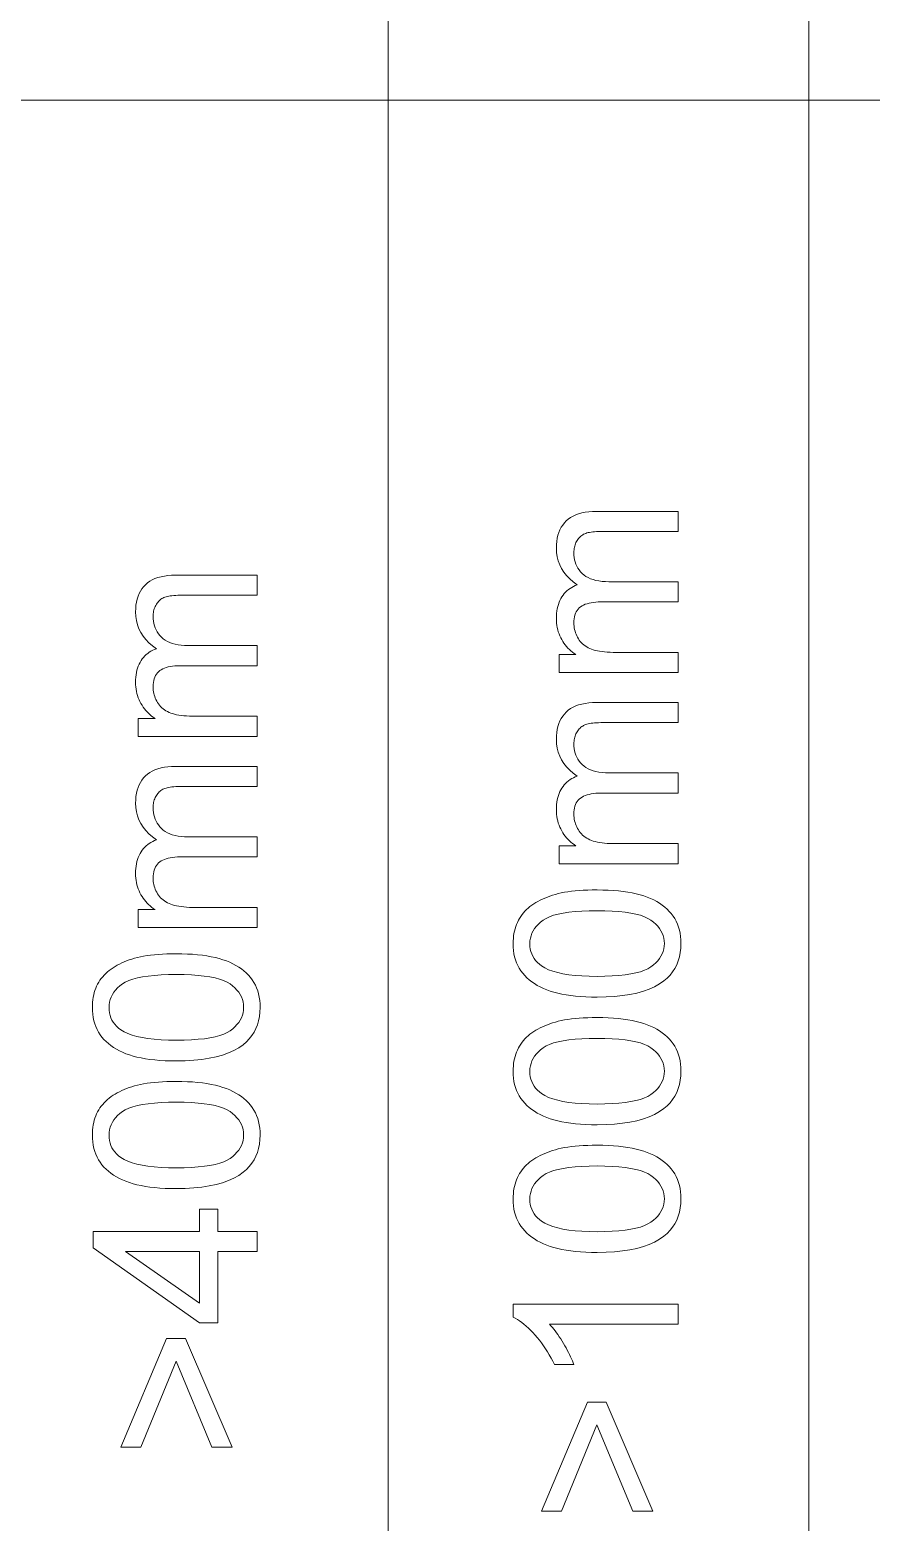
# Model space of a CAD drawing. Extents: x 23 to 417, y 3 to 294.
# Drawn here: x 192.73 to 197.85, y 16.56 to 25.65 of the extents above; entities that cross this region are included whole.
import ezdxf

# ---------------------------------------------------------------- set-up
doc = ezdxf.new("R2010")
doc.units = 0

msp = doc.modelspace()

# ---------------------------------------------------------------- linework, layer by layer
at = {"color": 7, "lineweight": 13}
for p, q in [((194.9132, 10.22), (194.9132, 50.22)), ((197.4739, 10.22), (197.4739, 50.22)), ((182.1096, 25.22), (230.7631, 25.22))]:
    msp.add_line(p, q, dxfattribs=at)
for points in [[(196.6778, 21.7353), (195.9534, 21.7353), (195.9534, 21.8451), (196.0551, 21.8451), (196.0446, 21.8522), (196.0346, 21.8597), (196.025, 21.8676), (196.0158, 21.876), (196.007, 21.8849), (195.9987, 21.8942), (195.9908, 21.9039), (195.9832, 21.9141), (195.9761, 21.9248), (195.9695, 21.9359), (195.9633, 21.9473), (195.9578, 21.9591), (195.9529, 21.9713), (195.9487, 21.9837), (195.9451, 21.9964), (195.9422, 22.0095), (195.94, 22.0228), (195.9383, 22.0365), (195.9374, 22.0505), (195.937, 22.0648), (195.9374, 22.0806), (195.9384, 22.0958), (195.9401, 22.1105), (195.9424, 22.1245), (195.9454, 22.138), (195.9491, 22.1509), (195.9534, 22.1633), (195.9584, 22.175), (195.9641, 22.1862), (195.9705, 22.1968), (195.9774, 22.2068), (195.9849, 22.2162), (195.9929, 22.225), (196.0015, 22.2331), (196.0105, 22.2407), (196.0202, 22.2477), (196.0303, 22.254), (196.041, 22.2598), (196.0522, 22.2649), (196.0639, 22.2694), (196.0398, 22.2871), (196.0182, 22.3059), (195.9992, 22.3257), (195.9827, 22.3465), (195.9688, 22.3683), (195.9574, 22.3912), (195.9485, 22.4152), (195.9421, 22.4401), (195.9383, 22.4661), (195.937, 22.4932), (195.9377, 22.5142), (195.9394, 22.5343), (195.9424, 22.5534), (195.9466, 22.5714), (195.952, 22.5885), (195.9585, 22.6046), (195.9663, 22.6197), (195.9753, 22.6337), (195.9854, 22.6468), (195.9967, 22.6589), (196.0093, 22.6699), (196.0232, 22.6798), (196.0383, 22.6885), (196.0548, 22.696), (196.0725, 22.7024), (196.0916, 22.7076), (196.1119, 22.7117), (196.1335, 22.7146), (196.1564, 22.7163), (196.1806, 22.7169), (196.6778, 22.7169), (196.6778, 22.5948), (196.2215, 22.5948), (196.2072, 22.5947), (196.1937, 22.5943), (196.181, 22.5937), (196.1692, 22.5929), (196.1581, 22.5918), (196.1479, 22.5905), (196.1386, 22.589), (196.13, 22.5872), (196.1223, 22.5851), (196.1154, 22.5829), (196.1091, 22.5803), (196.103, 22.5773), (196.0971, 22.574), (196.0915, 22.5702), (196.0862, 22.5661), (196.0811, 22.5615), (196.0762, 22.5566), (196.0717, 22.5513), (196.0673, 22.5456), (196.0632, 22.5396), (196.0595, 22.5332), (196.0561, 22.5266), (196.0532, 22.5197), (196.0506, 22.5127), (196.0484, 22.5054), (196.0466, 22.498), (196.0452, 22.4903), (196.0443, 22.4824), (196.0437, 22.4742), (196.0435, 22.4659), (196.044, 22.4509), (196.0455, 22.4364), (196.048, 22.4224), (196.0516, 22.4089), (196.0562, 22.396), (196.0618, 22.3835), (196.0684, 22.3716), (196.076, 22.3602), (196.0846, 22.3494), (196.0943, 22.339), (196.1051, 22.3294), (196.1171, 22.3208), (196.1303, 22.3133), (196.1447, 22.3067), (196.1604, 22.3011), (196.1772, 22.2966), (196.1953, 22.2931), (196.2147, 22.2905), (196.2352, 22.289), (196.257, 22.2885), (196.6778, 22.2885), (196.6778, 22.1657), (196.2072, 22.1657), (196.1912, 22.1654), (196.1761, 22.1645), (196.1617, 22.163), (196.1482, 22.1609), (196.1355, 22.1582), (196.1237, 22.1549), (196.1126, 22.151), (196.1024, 22.1465), (196.093, 22.1414), (196.0844, 22.1357), (196.0766, 22.1293), (196.0697, 22.1222), (196.0635, 22.1143), (196.0582, 22.1056), (196.0537, 22.0962), (196.05, 22.086), (196.0471, 22.075), (196.0451, 22.0633), (196.0439, 22.0508), (196.0435, 22.0375), (196.0437, 22.0272), (196.0446, 22.0171), (196.0459, 22.0071), (196.0478, 21.9973), (196.0503, 21.9876), (196.0533, 21.9781), (196.0568, 21.9688), (196.0609, 21.9596), (196.0656, 21.9505), (196.0707, 21.9417), (196.0765, 21.9331), (196.0827, 21.925), (196.0894, 21.9174), (196.0966, 21.9103), (196.1043, 21.9037), (196.1126, 21.8976), (196.1213, 21.8919), (196.1306, 21.8868), (196.1403, 21.8821), (196.1506, 21.8779), (196.1615, 21.8741), (196.1734, 21.8708), (196.1862, 21.8678), (196.2, 21.8652), (196.2147, 21.8631), (196.2303, 21.8613), (196.2468, 21.8599), (196.2643, 21.8589), (196.2827, 21.8583), (196.302, 21.8581), (196.6778, 21.8581)], [(194.1171, 21.3469), (193.3927, 21.3469), (193.3927, 21.4567), (193.4944, 21.4567), (193.4839, 21.4637), (193.4739, 21.4712), (193.4643, 21.4792), (193.4551, 21.4876), (193.4464, 21.4964), (193.438, 21.5057), (193.4301, 21.5155), (193.4225, 21.5257), (193.4154, 21.5363), (193.4088, 21.5474), (193.4026, 21.5589), (193.3971, 21.5707), (193.3922, 21.5828), (193.388, 21.5952), (193.3844, 21.6079), (193.3815, 21.621), (193.3793, 21.6343), (193.3776, 21.648), (193.3767, 21.662), (193.3763, 21.6763), (193.3767, 21.6921), (193.3777, 21.7074), (193.3794, 21.722), (193.3817, 21.7361), (193.3847, 21.7496), (193.3884, 21.7625), (193.3927, 21.7748), (193.3977, 21.7866), (193.4034, 21.7977), (193.4098, 21.8083), (193.4167, 21.8183), (193.4242, 21.8277), (193.4322, 21.8365), (193.4408, 21.8447), (193.4498, 21.8522), (193.4595, 21.8592), (193.4696, 21.8655), (193.4803, 21.8713), (193.4915, 21.8764), (193.5032, 21.881), (193.4791, 21.8987), (193.4576, 21.9174), (193.4385, 21.9372), (193.422, 21.958), (193.4081, 21.9799), (193.3967, 22.0028), (193.3878, 22.0267), (193.3814, 22.0517), (193.3776, 22.0777), (193.3763, 22.1047), (193.377, 22.1258), (193.3787, 22.1458), (193.3817, 22.1649), (193.3859, 22.1829), (193.3913, 22.2), (193.3978, 22.2161), (193.4056, 22.2312), (193.4146, 22.2453), (193.4247, 22.2584), (193.436, 22.2705), (193.4486, 22.2815), (193.4625, 22.2913), (193.4776, 22.3), (193.4941, 22.3076), (193.5118, 22.3139), (193.5309, 22.3192), (193.5512, 22.3232), (193.5728, 22.3261), (193.5957, 22.3279), (193.6199, 22.3284), (194.1171, 22.3284), (194.1171, 22.2063), (193.6608, 22.2063), (193.6465, 22.2062), (193.633, 22.2059), (193.6203, 22.2053), (193.6085, 22.2044), (193.5974, 22.2033), (193.5872, 22.202), (193.5779, 22.2005), (193.5693, 22.1987), (193.5616, 22.1967), (193.5547, 22.1944), (193.5484, 22.1918), (193.5423, 22.1888), (193.5364, 22.1855), (193.5308, 22.1817), (193.5255, 22.1776), (193.5204, 22.1731), (193.5155, 22.1682), (193.511, 22.1629), (193.5066, 22.1572), (193.5025, 22.1511), (193.4988, 22.1447), (193.4954, 22.1381), (193.4925, 22.1313), (193.4899, 22.1242), (193.4877, 22.117), (193.4859, 22.1095), (193.4845, 22.1018), (193.4836, 22.0939), (193.483, 22.0858), (193.4828, 22.0774), (193.4833, 22.0624), (193.4848, 22.0479), (193.4873, 22.0339), (193.4909, 22.0204), (193.4955, 22.0075), (193.5011, 21.9951), (193.5077, 21.9832), (193.5153, 21.9718), (193.5239, 21.9609), (193.5336, 21.9505), (193.5444, 21.9409), (193.5564, 21.9324), (193.5696, 21.9248), (193.584, 21.9182), (193.5997, 21.9127), (193.6165, 21.9081), (193.6346, 21.9046), (193.654, 21.9021), (193.6745, 21.9006), (193.6963, 21.9001), (194.1171, 21.9001), (194.1171, 21.7773), (193.6465, 21.7773), (193.6305, 21.777), (193.6154, 21.7761), (193.601, 21.7746), (193.5875, 21.7725), (193.5748, 21.7698), (193.563, 21.7665), (193.5519, 21.7626), (193.5417, 21.7581), (193.5323, 21.753), (193.5237, 21.7473), (193.5159, 21.7409), (193.509, 21.7337), (193.5028, 21.7258), (193.4975, 21.7171), (193.493, 21.7077), (193.4893, 21.6975), (193.4865, 21.6865), (193.4844, 21.6748), (193.4832, 21.6623), (193.4828, 21.649), (193.483, 21.6387), (193.4839, 21.6286), (193.4852, 21.6186), (193.4871, 21.6088), (193.4896, 21.5992), (193.4926, 21.5896), (193.4961, 21.5803), (193.5002, 21.5711), (193.5049, 21.5621), (193.51, 21.5532), (193.5158, 21.5446), (193.522, 21.5366), (193.5287, 21.529), (193.5359, 21.5219), (193.5436, 21.5153), (193.5519, 21.5091), (193.5606, 21.5035), (193.5699, 21.4983), (193.5796, 21.4936), (193.5899, 21.4894), (193.6008, 21.4857), (193.6127, 21.4823), (193.6255, 21.4793), (193.6393, 21.4768), (193.654, 21.4746), (193.6696, 21.4728), (193.6861, 21.4714), (193.7036, 21.4704), (193.722, 21.4698), (193.7413, 21.4696), (194.1171, 21.4696)], [(196.6778, 20.5716), (195.9534, 20.5716), (195.9534, 20.6814), (196.0551, 20.6814), (196.0446, 20.6885), (196.0346, 20.696), (196.025, 20.7039), (196.0158, 20.7123), (196.007, 20.7212), (195.9987, 20.7305), (195.9908, 20.7402), (195.9832, 20.7504), (195.9761, 20.7611), (195.9695, 20.7722), (195.9633, 20.7836), (195.9578, 20.7954), (195.9529, 20.8075), (195.9487, 20.82), (195.9451, 20.8327), (195.9422, 20.8457), (195.94, 20.8591), (195.9383, 20.8728), (195.9374, 20.8868), (195.937, 20.9011), (195.9374, 20.9169), (195.9384, 20.9321), (195.9401, 20.9468), (195.9424, 20.9608), (195.9454, 20.9743), (195.9491, 20.9872), (195.9534, 20.9996), (195.9584, 21.0113), (195.9641, 21.0225), (195.9705, 21.0331), (195.9774, 21.0431), (195.9849, 21.0525), (195.9929, 21.0612), (196.0015, 21.0694), (196.0105, 21.077), (196.0202, 21.0839), (196.0303, 21.0903), (196.041, 21.096), (196.0522, 21.1012), (196.0639, 21.1057), (196.0398, 21.1234), (196.0182, 21.1422), (195.9992, 21.162), (195.9827, 21.1828), (195.9688, 21.2046), (195.9574, 21.2275), (195.9485, 21.2514), (195.9421, 21.2764), (195.9383, 21.3024), (195.937, 21.3295), (195.9377, 21.3505), (195.9394, 21.3706), (195.9424, 21.3896), (195.9466, 21.4077), (195.952, 21.4248), (195.9585, 21.4409), (195.9663, 21.4559), (195.9753, 21.47), (195.9854, 21.4831), (195.9967, 21.4952), (196.0093, 21.5062), (196.0232, 21.5161), (196.0383, 21.5248), (196.0548, 21.5323), (196.0725, 21.5387), (196.0916, 21.5439), (196.1119, 21.548), (196.1335, 21.5509), (196.1564, 21.5526), (196.1806, 21.5532), (196.6778, 21.5532), (196.6778, 21.4311), (196.2215, 21.4311), (196.2072, 21.431), (196.1937, 21.4306), (196.181, 21.43), (196.1692, 21.4292), (196.1581, 21.4281), (196.1479, 21.4268), (196.1386, 21.4252), (196.13, 21.4235), (196.1223, 21.4214), (196.1154, 21.4192), (196.1091, 21.4166), (196.103, 21.4136), (196.0971, 21.4102), (196.0915, 21.4065), (196.0862, 21.4024), (196.0811, 21.3978), (196.0762, 21.3929), (196.0717, 21.3876), (196.0673, 21.3819), (196.0632, 21.3758), (196.0595, 21.3695), (196.0561, 21.3629), (196.0532, 21.356), (196.0506, 21.349), (196.0484, 21.3417), (196.0466, 21.3343), (196.0452, 21.3266), (196.0443, 21.3187), (196.0437, 21.3105), (196.0435, 21.3022), (196.044, 21.2872), (196.0455, 21.2726), (196.048, 21.2587), (196.0516, 21.2452), (196.0562, 21.2323), (196.0618, 21.2198), (196.0684, 21.2079), (196.076, 21.1965), (196.0846, 21.1856), (196.0943, 21.1753), (196.1051, 21.1657), (196.1171, 21.1571), (196.1303, 21.1496), (196.1447, 21.143), (196.1604, 21.1374), (196.1772, 21.1329), (196.1953, 21.1294), (196.2147, 21.1268), (196.2352, 21.1253), (196.257, 21.1248), (196.6778, 21.1248), (196.6778, 21.002), (196.2072, 21.002), (196.1912, 21.0017), (196.1761, 21.0008), (196.1617, 20.9993), (196.1482, 20.9972), (196.1355, 20.9945), (196.1237, 20.9912), (196.1126, 20.9873), (196.1024, 20.9828), (196.093, 20.9777), (196.0844, 20.972), (196.0766, 20.9656), (196.0697, 20.9585), (196.0635, 20.9506), (196.0582, 20.9419), (196.0537, 20.9325), (196.05, 20.9223), (196.0471, 20.9113), (196.0451, 20.8996), (196.0439, 20.8871), (196.0435, 20.8738), (196.0437, 20.8635), (196.0446, 20.8534), (196.0459, 20.8434), (196.0478, 20.8336), (196.0503, 20.8239), (196.0533, 20.8144), (196.0568, 20.8051), (196.0609, 20.7959), (196.0656, 20.7868), (196.0707, 20.778), (196.0765, 20.7694), (196.0827, 20.7613), (196.0894, 20.7537), (196.0966, 20.7466), (196.1043, 20.74), (196.1126, 20.7339), (196.1213, 20.7282), (196.1306, 20.7231), (196.1403, 20.7184), (196.1506, 20.7142), (196.1615, 20.7104), (196.1734, 20.7071), (196.1862, 20.7041), (196.2, 20.7015), (196.2147, 20.6993), (196.2303, 20.6976), (196.2468, 20.6962), (196.2643, 20.6952), (196.2827, 20.6946), (196.302, 20.6944), (196.6778, 20.6944)], [(194.1171, 20.1831), (193.3927, 20.1831), (193.3927, 20.293), (193.4944, 20.293), (193.4839, 20.3), (193.4739, 20.3075), (193.4643, 20.3155), (193.4551, 20.3238), (193.4464, 20.3327), (193.438, 20.342), (193.4301, 20.3517), (193.4225, 20.3619), (193.4154, 20.3726), (193.4088, 20.3837), (193.4026, 20.3952), (193.3971, 20.407), (193.3922, 20.4191), (193.388, 20.4315), (193.3844, 20.4442), (193.3815, 20.4573), (193.3793, 20.4706), (193.3776, 20.4843), (193.3767, 20.4983), (193.3763, 20.5126), (193.3767, 20.5284), (193.3777, 20.5436), (193.3794, 20.5583), (193.3817, 20.5724), (193.3847, 20.5859), (193.3884, 20.5988), (193.3927, 20.6111), (193.3977, 20.6228), (193.4034, 20.634), (193.4098, 20.6446), (193.4167, 20.6546), (193.4242, 20.664), (193.4322, 20.6728), (193.4408, 20.6809), (193.4498, 20.6885), (193.4595, 20.6955), (193.4696, 20.7018), (193.4803, 20.7076), (193.4915, 20.7127), (193.5032, 20.7172), (193.4791, 20.735), (193.4576, 20.7537), (193.4385, 20.7735), (193.422, 20.7943), (193.4081, 20.8162), (193.3967, 20.839), (193.3878, 20.863), (193.3814, 20.8879), (193.3776, 20.9139), (193.3763, 20.941), (193.377, 20.962), (193.3787, 20.9821), (193.3817, 21.0012), (193.3859, 21.0192), (193.3913, 21.0363), (193.3978, 21.0524), (193.4056, 21.0675), (193.4146, 21.0816), (193.4247, 21.0946), (193.436, 21.1067), (193.4486, 21.1178), (193.4625, 21.1276), (193.4776, 21.1363), (193.4941, 21.1439), (193.5118, 21.1502), (193.5309, 21.1554), (193.5512, 21.1595), (193.5728, 21.1624), (193.5957, 21.1641), (193.6199, 21.1647), (194.1171, 21.1647), (194.1171, 21.0426), (193.6608, 21.0426), (193.6465, 21.0425), (193.633, 21.0421), (193.6203, 21.0415), (193.6085, 21.0407), (193.5974, 21.0396), (193.5872, 21.0383), (193.5779, 21.0368), (193.5693, 21.035), (193.5616, 21.033), (193.5547, 21.0307), (193.5484, 21.0281), (193.5423, 21.0251), (193.5364, 21.0218), (193.5308, 21.018), (193.5255, 21.0139), (193.5204, 21.0094), (193.5155, 21.0044), (193.511, 20.9991), (193.5066, 20.9935), (193.5025, 20.9874), (193.4988, 20.981), (193.4954, 20.9744), (193.4925, 20.9676), (193.4899, 20.9605), (193.4877, 20.9533), (193.4859, 20.9458), (193.4845, 20.9381), (193.4836, 20.9302), (193.483, 20.922), (193.4828, 20.9137), (193.4833, 20.8987), (193.4848, 20.8842), (193.4873, 20.8702), (193.4909, 20.8567), (193.4955, 20.8438), (193.5011, 20.8314), (193.5077, 20.8194), (193.5153, 20.8081), (193.5239, 20.7972), (193.5336, 20.7868), (193.5444, 20.7772), (193.5564, 20.7687), (193.5696, 20.7611), (193.584, 20.7545), (193.5997, 20.749), (193.6165, 20.7444), (193.6346, 20.7409), (193.654, 20.7384), (193.6745, 20.7369), (193.6963, 20.7363), (194.1171, 20.7363), (194.1171, 20.6136), (193.6465, 20.6136), (193.6305, 20.6133), (193.6154, 20.6124), (193.601, 20.6109), (193.5875, 20.6088), (193.5748, 20.6061), (193.563, 20.6028), (193.5519, 20.5989), (193.5417, 20.5944), (193.5323, 20.5893), (193.5237, 20.5835), (193.5159, 20.5772), (193.509, 20.57), (193.5028, 20.5621), (193.4975, 20.5534), (193.493, 20.544), (193.4893, 20.5338), (193.4865, 20.5228), (193.4844, 20.5111), (193.4832, 20.4986), (193.4828, 20.4853), (193.483, 20.475), (193.4839, 20.4649), (193.4852, 20.4549), (193.4871, 20.4451), (193.4896, 20.4354), (193.4926, 20.4259), (193.4961, 20.4166), (193.5002, 20.4074), (193.5049, 20.3984), (193.51, 20.3895), (193.5158, 20.3809), (193.522, 20.3729), (193.5287, 20.3653), (193.5359, 20.3582), (193.5436, 20.3515), (193.5519, 20.3454), (193.5606, 20.3398), (193.5699, 20.3346), (193.5796, 20.3299), (193.5899, 20.3257), (193.6008, 20.3219), (193.6127, 20.3186), (193.6255, 20.3156), (193.6393, 20.313), (193.654, 20.3109), (193.6696, 20.3091), (193.6861, 20.3077), (193.7036, 20.3067), (193.722, 20.3061), (193.7413, 20.3059), (194.1171, 20.3059)], [(196.1847, 19.7606), (196.1499, 19.7609), (196.1165, 19.762), (196.0845, 19.7638), (196.0539, 19.7664), (196.0246, 19.7697), (195.9968, 19.7737), (195.9703, 19.7784), (195.9452, 19.7839), (195.9215, 19.7901), (195.8992, 19.7971), (195.8781, 19.8047), (195.8579, 19.8131), (195.8388, 19.8221), (195.8206, 19.8319), (195.8034, 19.8424), (195.7872, 19.8536), (195.7721, 19.8655), (195.7579, 19.8781), (195.7446, 19.8915), (195.7324, 19.9055), (195.7213, 19.9203), (195.7113, 19.9358), (195.7025, 19.952), (195.6949, 19.969), (195.6884, 19.9868), (195.6831, 20.0053), (195.679, 20.0245), (195.6761, 20.0445), (195.6743, 20.0652), (195.6738, 20.0866), (195.6741, 20.1025), (195.675, 20.118), (195.6767, 20.1331), (195.6789, 20.1478), (195.6819, 20.1622), (195.6854, 20.1761), (195.6896, 20.1896), (195.6945, 20.2027), (195.7, 20.2155), (195.7061, 20.2278), (195.7129, 20.2397), (195.7203, 20.2513), (195.7282, 20.2623), (195.7366, 20.273), (195.7457, 20.2832), (195.7553, 20.2931), (195.7655, 20.3025), (195.7763, 20.3114), (195.7877, 20.32), (195.7996, 20.3281), (195.8121, 20.3358), (195.8251, 20.3432), (195.8386, 20.3503), (195.8527, 20.357), (195.8673, 20.3634), (195.8824, 20.3694), (195.8981, 20.3751), (195.9143, 20.3805), (195.931, 20.3855), (195.9483, 20.3902), (195.9664, 20.3944), (195.9858, 20.3983), (196.0064, 20.4016), (196.0282, 20.4046), (196.0512, 20.407), (196.0755, 20.4091), (196.1009, 20.4107), (196.1276, 20.4118), (196.1555, 20.4125), (196.1847, 20.4127), (196.2192, 20.4123), (196.2523, 20.4112), (196.2841, 20.4094), (196.3146, 20.4069), (196.3437, 20.4036), (196.3714, 20.3997), (196.3978, 20.395), (196.4228, 20.3895), (196.4465, 20.3834), (196.4688, 20.3765), (196.4899, 20.3689), (196.5101, 20.3606), (196.5292, 20.3516), (196.5474, 20.3419), (196.5646, 20.3314), (196.5808, 20.3202), (196.5961, 20.3084), (196.6103, 20.2958), (196.6236, 20.2824), (196.6359, 20.2684), (196.6471, 20.2536), (196.6571, 20.2381), (196.666, 20.2218), (196.6736, 20.2048), (196.6801, 20.187), (196.6855, 20.1684), (196.6896, 20.1491), (196.6925, 20.129), (196.6943, 20.1082), (196.6949, 20.0866), (196.6939, 20.0583), (196.6908, 20.0313), (196.6856, 20.0054), (196.6783, 19.9809), (196.669, 19.9575), (196.6576, 19.9354), (196.6441, 19.9146), (196.6285, 19.895), (196.6109, 19.8766), (196.5912, 19.8595), (196.5647, 19.8407), (196.535, 19.8239), (196.5022, 19.809), (196.4662, 19.7962), (196.4272, 19.7853), (196.3849, 19.7764), (196.3396, 19.7695), (196.2911, 19.7645), (196.2394, 19.7616)], [(196.1847, 19.8868), (196.2323, 19.8873), (196.2766, 19.8891), (196.3176, 19.8919), (196.3553, 19.896), (196.3897, 19.9012), (196.4209, 19.9075), (196.4487, 19.915), (196.4732, 19.9236), (196.4945, 19.9334), (196.5124, 19.9444), (196.5279, 19.9562), (196.5418, 19.9685), (196.554, 19.9814), (196.5646, 19.9948), (196.5736, 20.0088), (196.5809, 20.0233), (196.5866, 20.0383), (196.5907, 20.0539), (196.5931, 20.07), (196.5939, 20.0866), (196.5931, 20.1033), (196.5907, 20.1194), (196.5866, 20.1349), (196.5808, 20.15), (196.5735, 20.1645), (196.5645, 20.1784), (196.5538, 20.1918), (196.5415, 20.2047), (196.5276, 20.217), (196.5121, 20.2288), (196.4941, 20.2398), (196.4728, 20.2496), (196.4482, 20.2582), (196.4204, 20.2657), (196.3893, 20.2721), (196.3549, 20.2773), (196.3173, 20.2813), (196.2763, 20.2842), (196.2321, 20.2859), (196.1847, 20.2865), (196.1369, 20.2859), (196.0925, 20.2842), (196.0514, 20.2813), (196.0136, 20.2773), (195.9792, 20.2721), (195.948, 20.2657), (195.9202, 20.2582), (195.8957, 20.2496), (195.8745, 20.2398), (195.8566, 20.2288), (195.8411, 20.217), (195.8273, 20.2047), (195.8152, 20.1917), (195.8046, 20.1782), (195.7957, 20.1641), (195.7884, 20.1495), (195.7827, 20.1343), (195.7786, 20.1185), (195.7762, 20.1022), (195.7754, 20.0853), (195.7761, 20.0687), (195.7782, 20.0528), (195.7818, 20.0376), (195.7868, 20.023), (195.7933, 20.0092), (195.8012, 19.996), (195.8105, 19.9836), (195.8212, 19.9717), (195.8334, 19.9606), (195.847, 19.9502), (195.8668, 19.9381), (195.8898, 19.9274), (195.9158, 19.9178), (195.9449, 19.9096), (195.9771, 19.9026), (196.0124, 19.8969), (196.0508, 19.8925), (196.0924, 19.8893), (196.137, 19.8874)], [(193.624, 19.3721), (193.5892, 19.3725), (193.5558, 19.3736), (193.5238, 19.3754), (193.4932, 19.3779), (193.4639, 19.3812), (193.4361, 19.3852), (193.4096, 19.39), (193.3845, 19.3954), (193.3608, 19.4016), (193.3385, 19.4086), (193.3174, 19.4162), (193.2972, 19.4246), (193.2781, 19.4337), (193.2599, 19.4435), (193.2427, 19.4539), (193.2265, 19.4651), (193.2114, 19.4771), (193.1972, 19.4897), (193.1839, 19.503), (193.1717, 19.517), (193.1606, 19.5318), (193.1506, 19.5473), (193.1418, 19.5636), (193.1342, 19.5806), (193.1277, 19.5983), (193.1224, 19.6168), (193.1183, 19.636), (193.1154, 19.656), (193.1136, 19.6767), (193.1131, 19.6981), (193.1134, 19.714), (193.1143, 19.7296), (193.116, 19.7447), (193.1182, 19.7594), (193.1212, 19.7737), (193.1247, 19.7876), (193.1289, 19.8011), (193.1338, 19.8143), (193.1393, 19.827), (193.1454, 19.8393), (193.1522, 19.8513), (193.1596, 19.8628), (193.1675, 19.8739), (193.1759, 19.8845), (193.185, 19.8948), (193.1946, 19.9046), (193.2048, 19.914), (193.2156, 19.9229), (193.227, 19.9315), (193.2389, 19.9396), (193.2514, 19.9474), (193.2644, 19.9548), (193.2779, 19.9618), (193.292, 19.9685), (193.3066, 19.9749), (193.3217, 19.981), (193.3374, 19.9867), (193.3536, 19.992), (193.3703, 19.997), (193.3876, 20.0017), (193.4057, 20.006), (193.4251, 20.0098), (193.4457, 20.0132), (193.4675, 20.0161), (193.4905, 20.0186), (193.5148, 20.0206), (193.5402, 20.0222), (193.5669, 20.0233), (193.5948, 20.024), (193.624, 20.0242), (193.6585, 20.0238), (193.6917, 20.0228), (193.7234, 20.021), (193.7539, 20.0184), (193.783, 20.0152), (193.8107, 20.0112), (193.8371, 20.0065), (193.8621, 20.0011), (193.8858, 19.9949), (193.9081, 19.9881), (193.9292, 19.9805), (193.9494, 19.9722), (193.9685, 19.9631), (193.9867, 19.9534), (194.0039, 19.9429), (194.0201, 19.9318), (194.0354, 19.9199), (194.0496, 19.9073), (194.0629, 19.894), (194.0752, 19.8799), (194.0864, 19.8652), (194.0964, 19.8496), (194.1053, 19.8333), (194.1129, 19.8163), (194.1194, 19.7985), (194.1248, 19.7799), (194.1289, 19.7606), (194.1318, 19.7406), (194.1336, 19.7197), (194.1342, 19.6981), (194.1332, 19.6698), (194.1301, 19.6428), (194.1249, 19.617), (194.1176, 19.5924), (194.1083, 19.5691), (194.0969, 19.547), (194.0834, 19.5261), (194.0678, 19.5065), (194.0502, 19.4881), (194.0305, 19.471), (194.004, 19.4522), (193.9743, 19.4354), (193.9415, 19.4206), (193.9055, 19.4077), (193.8665, 19.3968), (193.8242, 19.3879), (193.7789, 19.381), (193.7304, 19.376), (193.6787, 19.3731)], [(193.624, 19.4983), (193.6716, 19.4989), (193.7159, 19.5006), (193.7569, 19.5035), (193.7946, 19.5075), (193.829, 19.5127), (193.8602, 19.519), (193.888, 19.5265), (193.9125, 19.5352), (193.9338, 19.545), (193.9517, 19.5559), (193.9672, 19.5677), (193.9811, 19.5801), (193.9933, 19.5929), (194.0039, 19.6063), (194.0129, 19.6203), (194.0202, 19.6348), (194.0259, 19.6498), (194.03, 19.6654), (194.0324, 19.6815), (194.0332, 19.6981), (194.0324, 19.7148), (194.03, 19.7309), (194.0259, 19.7465), (194.0201, 19.7615), (194.0128, 19.776), (194.0038, 19.7899), (193.9931, 19.8034), (193.9809, 19.8162), (193.9669, 19.8286), (193.9514, 19.8404), (193.9334, 19.8513), (193.9121, 19.8611), (193.8875, 19.8698), (193.8597, 19.8773), (193.8286, 19.8836), (193.7942, 19.8888), (193.7566, 19.8928), (193.7156, 19.8957), (193.6714, 19.8974), (193.624, 19.898), (193.5762, 19.8974), (193.5318, 19.8957), (193.4907, 19.8928), (193.4529, 19.8888), (193.4185, 19.8836), (193.3873, 19.8773), (193.3595, 19.8698), (193.335, 19.8611), (193.3138, 19.8513), (193.2959, 19.8404), (193.2804, 19.8286), (193.2666, 19.8162), (193.2545, 19.8032), (193.2439, 19.7897), (193.235, 19.7757), (193.2277, 19.761), (193.222, 19.7458), (193.2179, 19.73), (193.2155, 19.7137), (193.2147, 19.6968), (193.2154, 19.6802), (193.2175, 19.6643), (193.2211, 19.6491), (193.2262, 19.6346), (193.2326, 19.6207), (193.2405, 19.6076), (193.2498, 19.5951), (193.2605, 19.5833), (193.2727, 19.5722), (193.2863, 19.5617), (193.3061, 19.5497), (193.3291, 19.5389), (193.3551, 19.5294), (193.3842, 19.5211), (193.4164, 19.5141), (193.4517, 19.5084), (193.4901, 19.504), (193.5317, 19.5008), (193.5763, 19.4989)], [(196.1847, 18.9836), (196.1499, 18.984), (196.1165, 18.9851), (196.0845, 18.9869), (196.0539, 18.9895), (196.0246, 18.9927), (195.9968, 18.9968), (195.9703, 19.0015), (195.9452, 19.007), (195.9215, 19.0132), (195.8992, 19.0201), (195.8781, 19.0278), (195.8579, 19.0361), (195.8388, 19.0452), (195.8206, 19.055), (195.8034, 19.0655), (195.7872, 19.0767), (195.7721, 19.0886), (195.7579, 19.1012), (195.7446, 19.1145), (195.7324, 19.1286), (195.7213, 19.1433), (195.7113, 19.1588), (195.7025, 19.1751), (195.6949, 19.1921), (195.6884, 19.2098), (195.6831, 19.2283), (195.679, 19.2475), (195.6761, 19.2675), (195.6743, 19.2882), (195.6738, 19.3097), (195.6741, 19.3256), (195.675, 19.3411), (195.6767, 19.3562), (195.6789, 19.3709), (195.6819, 19.3852), (195.6854, 19.3991), (195.6896, 19.4127), (195.6945, 19.4258), (195.7, 19.4385), (195.7061, 19.4509), (195.7129, 19.4628), (195.7203, 19.4743), (195.7282, 19.4854), (195.7366, 19.4961), (195.7457, 19.5063), (195.7553, 19.5161), (195.7655, 19.5255), (195.7763, 19.5345), (195.7877, 19.543), (195.7996, 19.5511), (195.8121, 19.5589), (195.8251, 19.5663), (195.8386, 19.5734), (195.8527, 19.5801), (195.8673, 19.5864), (195.8824, 19.5925), (195.8981, 19.5982), (195.9143, 19.6035), (195.931, 19.6086), (195.9483, 19.6132), (195.9664, 19.6175), (195.9858, 19.6213), (196.0064, 19.6247), (196.0282, 19.6276), (196.0512, 19.6301), (196.0755, 19.6321), (196.1009, 19.6337), (196.1276, 19.6348), (196.1555, 19.6355), (196.1847, 19.6357), (196.2192, 19.6354), (196.2523, 19.6343), (196.2841, 19.6325), (196.3146, 19.6299), (196.3437, 19.6267), (196.3714, 19.6227), (196.3978, 19.618), (196.4228, 19.6126), (196.4465, 19.6064), (196.4688, 19.5996), (196.4899, 19.592), (196.5101, 19.5837), (196.5292, 19.5747), (196.5474, 19.5649), (196.5646, 19.5545), (196.5808, 19.5433), (196.5961, 19.5314), (196.6103, 19.5188), (196.6236, 19.5055), (196.6359, 19.4915), (196.6471, 19.4767), (196.6571, 19.4612), (196.666, 19.4449), (196.6736, 19.4278), (196.6801, 19.41), (196.6855, 19.3915), (196.6896, 19.3722), (196.6925, 19.3521), (196.6943, 19.3313), (196.6949, 19.3097), (196.6939, 19.2814), (196.6908, 19.2543), (196.6856, 19.2285), (196.6783, 19.2039), (196.669, 19.1806), (196.6576, 19.1585), (196.6441, 19.1376), (196.6285, 19.118), (196.6109, 19.0997), (196.5912, 19.0825), (196.5647, 19.0637), (196.535, 19.0469), (196.5022, 19.0321), (196.4662, 19.0192), (196.4272, 19.0083), (196.3849, 18.9994), (196.3396, 18.9925), (196.2911, 18.9876), (196.2394, 18.9846)], [(196.1847, 19.1098), (196.2323, 19.1104), (196.2766, 19.1121), (196.3176, 19.115), (196.3553, 19.119), (196.3897, 19.1242), (196.4209, 19.1306), (196.4487, 19.1381), (196.4732, 19.1467), (196.4945, 19.1565), (196.5124, 19.1675), (196.5279, 19.1792), (196.5418, 19.1916), (196.554, 19.2045), (196.5646, 19.2179), (196.5736, 19.2318), (196.5809, 19.2463), (196.5866, 19.2614), (196.5907, 19.2769), (196.5931, 19.293), (196.5939, 19.3097), (196.5931, 19.3263), (196.5907, 19.3424), (196.5866, 19.358), (196.5808, 19.373), (196.5735, 19.3875), (196.5645, 19.4015), (196.5538, 19.4149), (196.5415, 19.4278), (196.5276, 19.4401), (196.5121, 19.4519), (196.4941, 19.4629), (196.4728, 19.4726), (196.4482, 19.4813), (196.4204, 19.4888), (196.3893, 19.4951), (196.3549, 19.5003), (196.3173, 19.5044), (196.2763, 19.5072), (196.2321, 19.509), (196.1847, 19.5095), (196.1369, 19.509), (196.0925, 19.5072), (196.0514, 19.5044), (196.0136, 19.5003), (195.9792, 19.4951), (195.948, 19.4888), (195.9202, 19.4813), (195.8957, 19.4726), (195.8745, 19.4629), (195.8566, 19.4519), (195.8411, 19.4401), (195.8273, 19.4277), (195.8152, 19.4148), (195.8046, 19.4013), (195.7957, 19.3872), (195.7884, 19.3725), (195.7827, 19.3573), (195.7786, 19.3416), (195.7762, 19.3252), (195.7754, 19.3083), (195.7761, 19.2917), (195.7782, 19.2758), (195.7818, 19.2606), (195.7868, 19.2461), (195.7933, 19.2323), (195.8012, 19.2191), (195.8105, 19.2066), (195.8212, 19.1948), (195.8334, 19.1837), (195.847, 19.1733), (195.8668, 19.1612), (195.8898, 19.1504), (195.9158, 19.1409), (195.9449, 19.1327), (195.9771, 19.1257), (196.0124, 19.12), (196.0508, 19.1155), (196.0924, 19.1123), (196.137, 19.1104)], [(193.624, 18.5951), (193.5892, 18.5955), (193.5558, 18.5966), (193.5238, 18.5984), (193.4932, 18.601), (193.4639, 18.6043), (193.4361, 18.6083), (193.4096, 18.613), (193.3845, 18.6185), (193.3608, 18.6247), (193.3385, 18.6316), (193.3174, 18.6393), (193.2972, 18.6477), (193.2781, 18.6567), (193.2599, 18.6665), (193.2427, 18.677), (193.2265, 18.6882), (193.2114, 18.7001), (193.1972, 18.7127), (193.1839, 18.7261), (193.1717, 18.7401), (193.1606, 18.7549), (193.1506, 18.7704), (193.1418, 18.7866), (193.1342, 18.8036), (193.1277, 18.8214), (193.1224, 18.8398), (193.1183, 18.8591), (193.1154, 18.879), (193.1136, 18.8997), (193.1131, 18.9212), (193.1134, 18.9371), (193.1143, 18.9526), (193.116, 18.9677), (193.1182, 18.9824), (193.1212, 18.9967), (193.1247, 19.0107), (193.1289, 19.0242), (193.1338, 19.0373), (193.1393, 19.0501), (193.1454, 19.0624), (193.1522, 19.0743), (193.1596, 19.0858), (193.1675, 19.0969), (193.1759, 19.1076), (193.185, 19.1178), (193.1946, 19.1276), (193.2048, 19.137), (193.2156, 19.146), (193.227, 19.1546), (193.2389, 19.1627), (193.2514, 19.1704), (193.2644, 19.1778), (193.2779, 19.1849), (193.292, 19.1916), (193.3066, 19.198), (193.3217, 19.204), (193.3374, 19.2097), (193.3536, 19.2151), (193.3703, 19.2201), (193.3876, 19.2248), (193.4057, 19.229), (193.4251, 19.2329), (193.4457, 19.2362), (193.4675, 19.2392), (193.4905, 19.2416), (193.5148, 19.2437), (193.5402, 19.2452), (193.5669, 19.2464), (193.5948, 19.247), (193.624, 19.2473), (193.6585, 19.2469), (193.6917, 19.2458), (193.7234, 19.244), (193.7539, 19.2415), (193.783, 19.2382), (193.8107, 19.2342), (193.8371, 19.2295), (193.8621, 19.2241), (193.8858, 19.218), (193.9081, 19.2111), (193.9292, 19.2035), (193.9494, 19.1952), (193.9685, 19.1862), (193.9867, 19.1765), (194.0039, 19.166), (194.0201, 19.1548), (194.0354, 19.1429), (194.0496, 19.1303), (194.0629, 19.117), (194.0752, 19.103), (194.0864, 19.0882), (194.0964, 19.0727), (194.1053, 19.0564), (194.113, 19.0394), (194.1194, 19.0216), (194.1248, 19.003), (194.1289, 18.9837), (194.1318, 18.9636), (194.1336, 18.9428), (194.1342, 18.9212), (194.1332, 18.8929), (194.1301, 18.8658), (194.1249, 18.84), (194.1176, 18.8154), (194.1083, 18.7921), (194.0969, 18.77), (194.0834, 18.7492), (194.0678, 18.7296), (194.0502, 18.7112), (194.0305, 18.6941), (194.004, 18.6753), (193.9743, 18.6584), (193.9415, 18.6436), (193.9055, 18.6308), (193.8665, 18.6199), (193.8242, 18.611), (193.7789, 18.604), (193.7304, 18.5991), (193.6787, 18.5961)], [(193.624, 18.7213), (193.6716, 18.7219), (193.7159, 18.7236), (193.7569, 18.7265), (193.7946, 18.7306), (193.829, 18.7357), (193.8602, 18.7421), (193.888, 18.7496), (193.9125, 18.7582), (193.9338, 18.768), (193.9517, 18.779), (193.9672, 18.7908), (193.9811, 18.8031), (193.9933, 18.816), (194.0039, 18.8294), (194.0129, 18.8434), (194.0202, 18.8578), (194.0259, 18.8729), (194.03, 18.8884), (194.0324, 18.9046), (194.0332, 18.9212), (194.0324, 18.9379), (194.03, 18.954), (194.0259, 18.9695), (194.0201, 18.9846), (194.0128, 18.9991), (194.0038, 19.013), (193.9931, 19.0264), (193.9809, 19.0393), (193.9669, 19.0516), (193.9514, 19.0634), (193.9334, 19.0744), (193.9121, 19.0842), (193.8875, 19.0928), (193.8597, 19.1003), (193.8286, 19.1067), (193.7942, 19.1118), (193.7566, 19.1159), (193.7156, 19.1188), (193.6714, 19.1205), (193.624, 19.1211), (193.5762, 19.1205), (193.5318, 19.1188), (193.4907, 19.1159), (193.4529, 19.1118), (193.4185, 19.1067), (193.3873, 19.1003), (193.3595, 19.0928), (193.335, 19.0842), (193.3138, 19.0744), (193.2959, 19.0634), (193.2804, 19.0516), (193.2666, 19.0392), (193.2545, 19.0263), (193.2439, 19.0128), (193.235, 18.9987), (193.2277, 18.9841), (193.222, 18.9689), (193.2179, 18.9531), (193.2155, 18.9367), (193.2147, 18.9198), (193.2154, 18.9033), (193.2175, 18.8874), (193.2211, 18.8722), (193.2262, 18.8576), (193.2326, 18.8438), (193.2405, 18.8306), (193.2498, 18.8181), (193.2605, 18.8063), (193.2727, 18.7952), (193.2863, 18.7848), (193.3061, 18.7727), (193.3291, 18.7619), (193.3551, 18.7524), (193.3842, 18.7442), (193.4164, 18.7372), (193.4517, 18.7315), (193.4901, 18.727), (193.5317, 18.7239), (193.5763, 18.722)], [(196.1847, 18.2067), (196.1499, 18.207), (196.1165, 18.2081), (196.0845, 18.21), (196.0539, 18.2125), (196.0246, 18.2158), (195.9968, 18.2198), (195.9703, 18.2246), (195.9452, 18.23), (195.9215, 18.2362), (195.8992, 18.2432), (195.8781, 18.2508), (195.8579, 18.2592), (195.8388, 18.2683), (195.8206, 18.278), (195.8034, 18.2885), (195.7872, 18.2997), (195.7721, 18.3116), (195.7579, 18.3243), (195.7446, 18.3376), (195.7324, 18.3516), (195.7213, 18.3664), (195.7113, 18.3819), (195.7025, 18.3982), (195.6949, 18.4151), (195.6884, 18.4329), (195.6831, 18.4514), (195.679, 18.4706), (195.6761, 18.4906), (195.6743, 18.5113), (195.6738, 18.5327), (195.6741, 18.5486), (195.675, 18.5641), (195.6767, 18.5792), (195.6789, 18.594), (195.6819, 18.6083), (195.6854, 18.6222), (195.6896, 18.6357), (195.6945, 18.6489), (195.7, 18.6616), (195.7061, 18.6739), (195.7129, 18.6859), (195.7203, 18.6974), (195.7282, 18.7085), (195.7366, 18.7191), (195.7457, 18.7294), (195.7553, 18.7392), (195.7655, 18.7486), (195.7763, 18.7575), (195.7877, 18.7661), (195.7996, 18.7742), (195.8121, 18.7819), (195.8251, 18.7893), (195.8386, 18.7964), (195.8527, 18.8031), (195.8673, 18.8095), (195.8824, 18.8155), (195.8981, 18.8212), (195.9143, 18.8266), (195.931, 18.8316), (195.9483, 18.8363), (195.9664, 18.8406), (195.9858, 18.8444), (196.0064, 18.8478), (196.0282, 18.8507), (196.0512, 18.8532), (196.0755, 18.8552), (196.1009, 18.8568), (196.1276, 18.8579), (196.1555, 18.8586), (196.1847, 18.8588), (196.2192, 18.8584), (196.2523, 18.8573), (196.2841, 18.8555), (196.3146, 18.853), (196.3437, 18.8498), (196.3714, 18.8458), (196.3978, 18.8411), (196.4228, 18.8357), (196.4465, 18.8295), (196.4688, 18.8226), (196.4899, 18.815), (196.5101, 18.8067), (196.5292, 18.7977), (196.5474, 18.788), (196.5646, 18.7775), (196.5808, 18.7664), (196.5961, 18.7545), (196.6103, 18.7419), (196.6236, 18.7286), (196.6359, 18.7145), (196.6471, 18.6997), (196.6571, 18.6842), (196.666, 18.6679), (196.6737, 18.6509), (196.6801, 18.6331), (196.6855, 18.6145), (196.6896, 18.5952), (196.6925, 18.5751), (196.6943, 18.5543), (196.6949, 18.5327), (196.6939, 18.5044), (196.6908, 18.4774), (196.6856, 18.4516), (196.6783, 18.427), (196.669, 18.4036), (196.6576, 18.3815), (196.6441, 18.3607), (196.6285, 18.3411), (196.6109, 18.3227), (196.5912, 18.3056), (196.5647, 18.2868), (196.535, 18.27), (196.5022, 18.2551), (196.4662, 18.2423), (196.4272, 18.2314), (196.3849, 18.2225), (196.3396, 18.2156), (196.2911, 18.2106), (196.2394, 18.2077)], [(196.1847, 18.3329), (196.2323, 18.3334), (196.2766, 18.3352), (196.3176, 18.3381), (196.3553, 18.3421), (196.3897, 18.3473), (196.4209, 18.3536), (196.4487, 18.3611), (196.4732, 18.3698), (196.4945, 18.3796), (196.5124, 18.3905), (196.5279, 18.4023), (196.5418, 18.4146), (196.554, 18.4275), (196.5646, 18.4409), (196.5736, 18.4549), (196.5809, 18.4694), (196.5866, 18.4844), (196.5907, 18.5), (196.5931, 18.5161), (196.5939, 18.5327), (196.5931, 18.5494), (196.5907, 18.5655), (196.5866, 18.5811), (196.5808, 18.5961), (196.5735, 18.6106), (196.5645, 18.6245), (196.5538, 18.6379), (196.5415, 18.6508), (196.5276, 18.6632), (196.5121, 18.675), (196.4941, 18.6859), (196.4728, 18.6957), (196.4482, 18.7044), (196.4204, 18.7118), (196.3893, 18.7182), (196.3549, 18.7234), (196.3173, 18.7274), (196.2763, 18.7303), (196.2321, 18.732), (196.1847, 18.7326), (196.1369, 18.732), (196.0925, 18.7303), (196.0514, 18.7274), (196.0136, 18.7234), (195.9792, 18.7182), (195.948, 18.7118), (195.9202, 18.7044), (195.8957, 18.6957), (195.8745, 18.6859), (195.8566, 18.675), (195.8411, 18.6631), (195.8273, 18.6508), (195.8152, 18.6378), (195.8046, 18.6243), (195.7957, 18.6102), (195.7884, 18.5956), (195.7827, 18.5804), (195.7786, 18.5646), (195.7762, 18.5483), (195.7754, 18.5314), (195.7761, 18.5148), (195.7782, 18.4989), (195.7818, 18.4837), (195.7868, 18.4692), (195.7933, 18.4553), (195.8012, 18.4421), (195.8105, 18.4297), (195.8212, 18.4179), (195.8334, 18.4067), (195.847, 18.3963), (195.8668, 18.3843), (195.8898, 18.3735), (195.9158, 18.364), (195.9449, 18.3557), (195.9771, 18.3487), (196.0124, 18.343), (196.0508, 18.3386), (196.0924, 18.3354), (196.137, 18.3335)], [(194.1171, 18.2118), (193.8777, 18.2118), (193.8777, 17.778), (193.7652, 17.778), (193.1171, 18.2343), (193.1171, 18.3346), (193.7652, 18.3346), (193.7652, 18.4696), (193.8777, 18.4696), (193.8777, 18.3346), (194.1171, 18.3346)], [(193.7652, 18.2118), (193.3143, 18.2118), (193.7652, 17.8987)], [(196.6778, 17.8922), (196.6778, 17.7694), (195.8954, 17.7694), (195.9039, 17.7603), (195.9124, 17.7506), (195.9208, 17.7403), (195.9293, 17.7295), (195.9377, 17.7182), (195.9462, 17.7063), (195.9547, 17.6938), (195.9631, 17.6808), (195.9716, 17.6672), (195.98, 17.6531), (195.9883, 17.6389), (195.9961, 17.6249), (196.0035, 17.6113), (196.0105, 17.5979), (196.017, 17.5848), (196.0232, 17.572), (196.0289, 17.5596), (196.0342, 17.5474), (196.039, 17.5355), (196.0435, 17.5239), (195.9248, 17.5239), (195.9149, 17.5442), (195.9046, 17.564), (195.8939, 17.5833), (195.8828, 17.6021), (195.8712, 17.6204), (195.8593, 17.6381), (195.8469, 17.6554), (195.8342, 17.6721), (195.821, 17.6883), (195.8074, 17.7039), (195.7937, 17.7189), (195.78, 17.733), (195.7665, 17.7461), (195.753, 17.7584), (195.7396, 17.7698), (195.7262, 17.7802), (195.713, 17.7898), (195.6998, 17.7985), (195.6868, 17.8062), (195.6738, 17.8131), (195.6738, 17.8922)], [(193.6799, 17.6831), (193.963, 17.0208), (193.8409, 17.0208), (193.6233, 17.5453), (193.4077, 17.0208), (193.2856, 17.0208), (193.5653, 17.6831)], [(196.2406, 17.2947), (196.5237, 16.6323), (196.4016, 16.6323), (196.184, 17.1569), (195.9684, 16.6323), (195.8463, 16.6323), (196.126, 17.2947)]]:
    msp.add_lwpolyline(points, close=True, dxfattribs=at)

doc.saveas('drawing.dxf')
